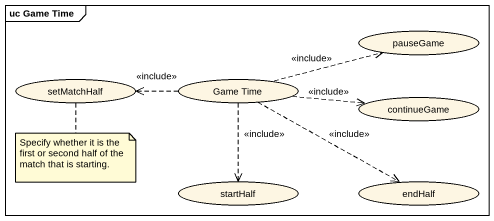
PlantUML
@startuml
mainframe uc Game Time
usecase pauseGame
usecase setMatchHalf
usecase "Game Time" as Game_Time
usecase continueGame
usecase startHalf
usecase endHalf
Game_Time .right.> pauseGame : <<include>>
Game_Time .left.> setMatchHalf : <<include>>
Game_Time .right.> continueGame : <<include>>
Game_Time ..> startHalf : <<include>>
Game_Time .right.> endHalf : <<include>>
note bottom of setMatchHalf : Specify whether it is the first or second half of the match that is starting.
@enduml
